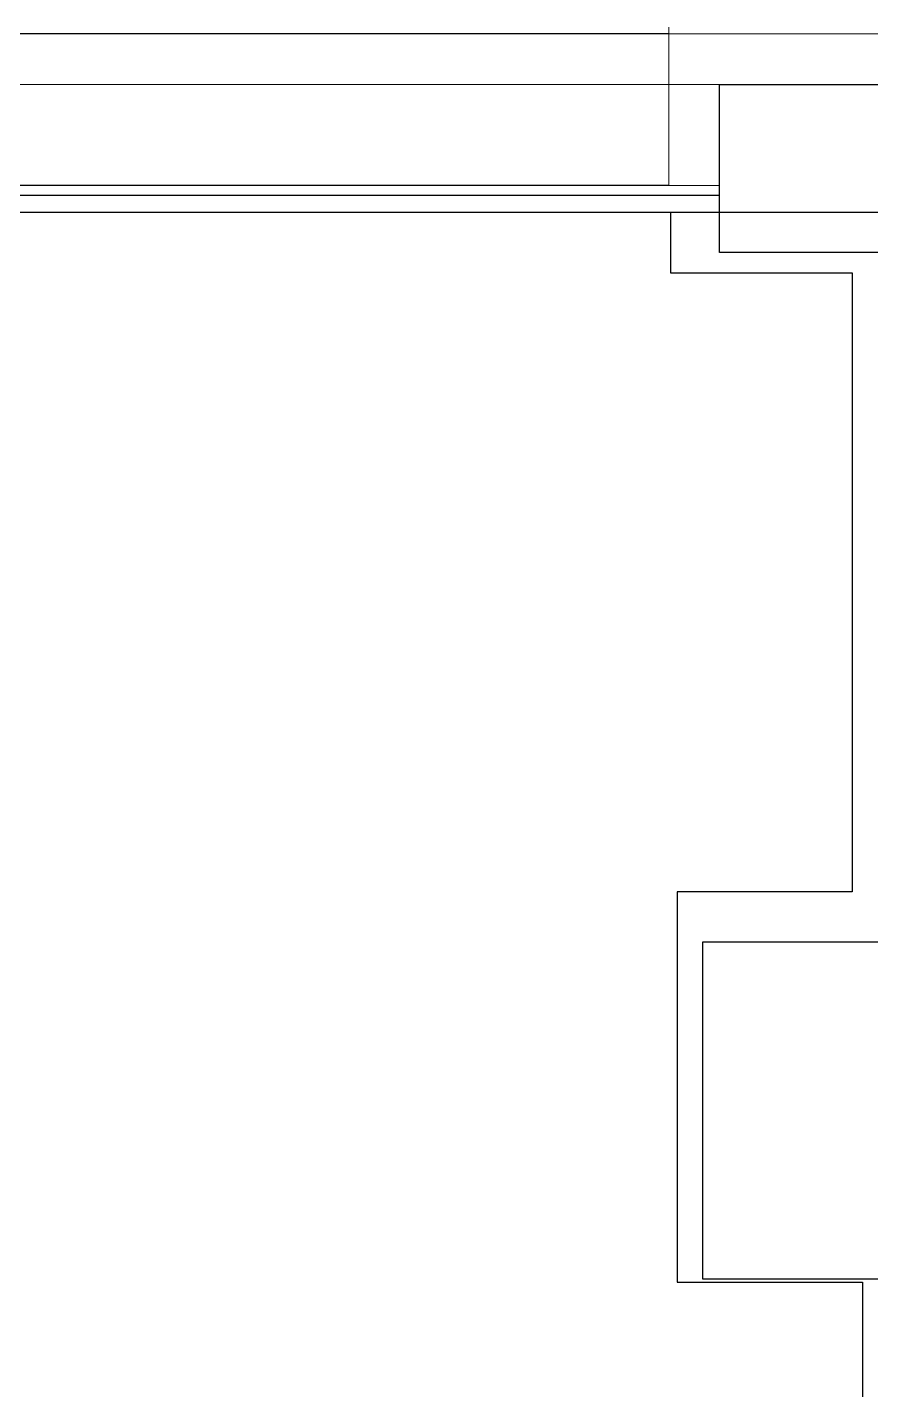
# Model space of a CAD drawing. Header units: millimetres. Extents: x 1372029 to 1411332, y -113814 to -97694.
# Drawn here: x 1397129 to 1399637, y -101744 to -97694 of the extents above; entities that cross this region are included whole.
import ezdxf

# ---------------------------------------------------------------- set-up
doc = ezdxf.new("R2010")
doc.units = ezdxf.units.MM
doc.linetypes.add('HIDDEN', pattern=[0.375, 0.25, -0.125])
for name, color, linetype in [('Divar-komek', 7, 'Continuous'), ('OFFICE_BOUNDARY', 3, 'Continuous'), ('Pencere', 7, 'Continuous'), ('sutun1', 7, 'Continuous')]:
    doc.layers.add(name, color=color, linetype=linetype)
doc.layers.add('Fasad detali', color=37, linetype='Continuous', lineweight=20)
doc.layers.add('obl. keramogranit', color=138, linetype='Continuous', lineweight=18, true_color=0x005252)
doc.layers.add('plita', color=182, linetype='Continuous', lineweight=5, true_color=0x3a07c5)

msp = doc.modelspace()

# ---------------------------------------------------------------- linework, layer by layer
at = {"color": 1, "lineweight": 30}
msp.add_line((1395751.6, -98243.6), (1408141.6, -98243.6), dxfattribs=at)
at = {"color": 18, "lineweight": -3, "true_color": 0x000000}
msp.add_line((1395751.6, -98243.6), (1408141.6, -98243.6), dxfattribs=at)
msp.add_lwpolyline([(1398681.6, -103923.6), (1395751.6, -103923.6), (1395751.6, -98433.6), (1395871.6, -98433.6), (1395871.6, -98243.6), (1399041.6, -98243.6), (1399041.6, -98423.6), (1399581.6, -98423.6), (1399581.6, -100263.6), (1399061.6, -100263.6), (1399061.6, -101423.6), (1399611.6, -101423.6), (1399611.6, -103923.6), (1399581.6, -103923.6)])
at = {"layer": 'Divar-komek'}
msp.add_line((1399036.6, -97713.6), (1395836.6, -97713.6), dxfattribs=at)
at = {"layer": 'Fasad detali'}
msp.add_line((1399036.6, -97693.6), (1399036.6, -97713.6), dxfattribs=at)
at = {"layer": 'obl. keramogranit'}
for p, q in [((1400236.6, -97713.6), (1399036.6, -97713.6)), ((1399036.6, -98163.6), (1399036.6, -97713.6)), ((1399036.6, -98163.6), (1399186.6, -98163.6))]:
    msp.add_line(p, q, dxfattribs=at)
at = {"layer": 'OFFICE_BOUNDARY'}
msp.add_lwpolyline([(1394621.6, -108773.6), (1394621.6, -104923.6), (1395751.6, -104923.6), (1395751.6, -98243.6), (1408141.6, -98243.6), (1408141.6, -99693.6), (1410781.6, -99693.6), (1410781.6, -108773.6), (1394621.6, -108773.6)], close=True, dxfattribs=at)
at = {"layer": 'Pencere'}
for p, q in [((1399036.6, -98163.6), (1395836.6, -98163.6)), ((1399186.6, -98193.6), (1395736.6, -98193.6))]:
    msp.add_line(p, q, dxfattribs=at)
at = {"layer": 'plita', "linetype": 'HIDDEN', "ltscale": 5}
msp.add_line((1399636.6, -97863.6), (1395736.6, -97863.6), dxfattribs=at)
at = {"layer": 'sutun1'}
for points in [[(1399186.6, -97863.6), (1400086.6, -97863.6), (1400086.6, -98363.6), (1399186.6, -98363.6)], [(1399136.6, -101413.6), (1400136.6, -101413.6), (1400136.6, -100413.6), (1399136.6, -100413.6)]]:
    msp.add_lwpolyline(points, close=True, dxfattribs=at)

doc.saveas('drawing.dxf')
